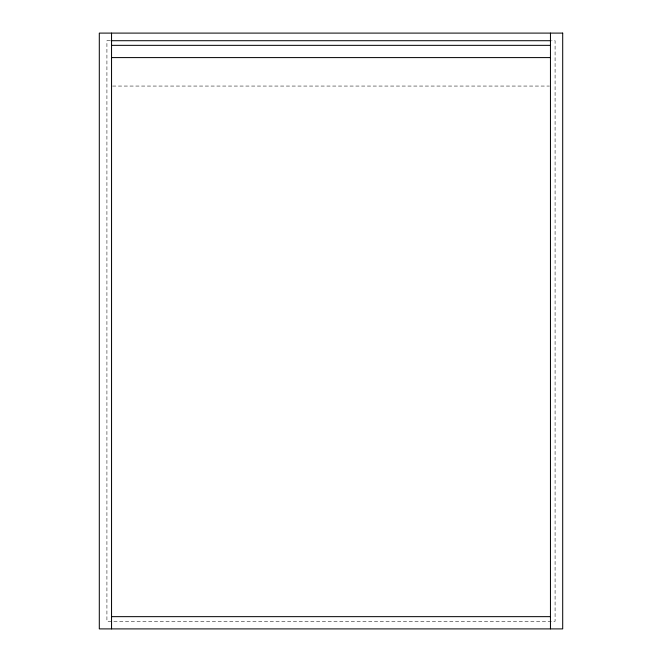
<?xml version="1.0" encoding="UTF-8"?>
<svg xmlns="http://www.w3.org/2000/svg" width="662" height="662" viewBox="0 0 662 662"><rect width="100%" height="100%" fill="white"/><g stroke="black" fill="none" stroke-linecap="round" stroke-linejoin="round"><path stroke-width="0.5" stroke-dasharray="3.31 2.48" d="M110.008 40.713L106.913 40.713L106.913 621.287L555.087 621.287L555.087 40.713L551.992 40.713M112.581 86.06L549.419 86.06"/><path stroke-width="0.99" d="M111.042 40.713L550.958 40.713M111.547 45.347L550.453 45.347M111.547 57.594L550.453 57.594M111.547 616.653L550.453 616.653M550.453 33.1L550.453 628.9M111.547 33.1L111.547 628.9M562.7 33.1L99.3 33.1L99.3 628.9L562.7 628.9L562.7 33.1"/></g></svg>
